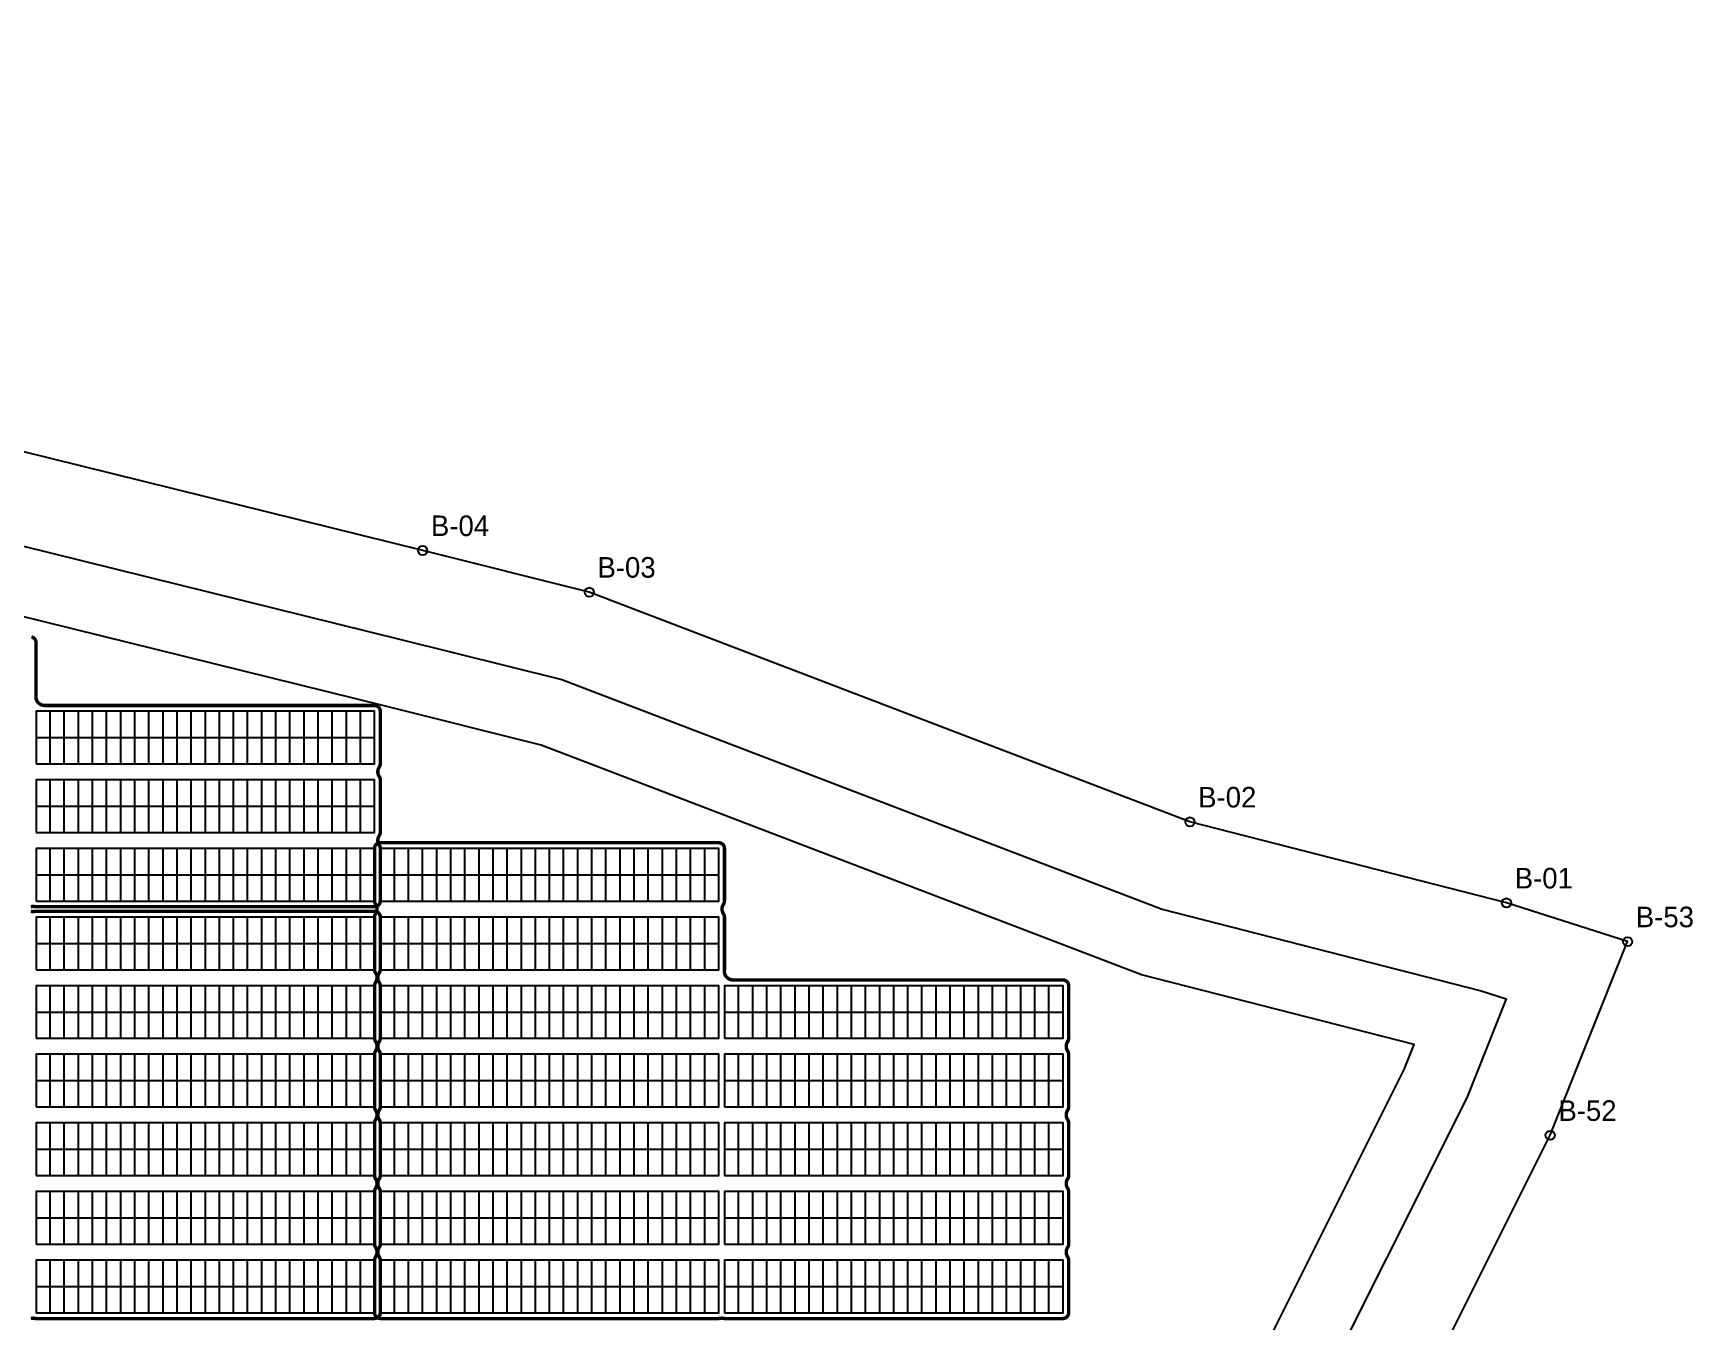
# Model space of a CAD drawing. Header units: metres. Extents: x 534950 to 535747, y 2266404 to 2267123.
# Drawn here: x 535087.8 to 535232.9, y 2267004.9 to 2267117.5 of the extents above; entities that cross this region are included whole.
import ezdxf
from ezdxf.enums import TextEntityAlignment as Align

# ---------------------------------------------------------------- set-up
doc = ezdxf.new("R2010")
doc.units = ezdxf.units.M
for name, color, linetype in [('BOUNDARY', 7, 'Continuous'), ('BOUNDARY_POINTS', 7, 'Continuous'), ('GROUP_BOUNDARY', 1, 'Continuous'), ('MODULES', 5, 'Continuous'), ('PV_TABLES', 3, 'Continuous'), ('SERVICE_ROAD', 1, 'Continuous')]:
    doc.layers.add(name, color=color, linetype=linetype)

# ---------------------------------------------------------------- blocks, each defined once
blk = doc.blocks.new('PV_TABLE_2x24')
at = {"layer": 'MODULES'}
for p, q in [((1.23333, 0), (1.23333, 4.6)), ((2.46666, 0), (2.46666, 4.6)), ((3.69999, 0), (3.69999, 4.6)), ((4.93332, 0), (4.93332, 4.6)), ((6.16665, 0), (6.16665, 4.6)), ((7.39998, 0), (7.39998, 4.6)), ((8.63331, 0), (8.63331, 4.6)), ((9.86664, 0), (9.86664, 4.6)), ((11.09997, 0), (11.09997, 4.6)), ((12.3333, 0), (12.3333, 4.6)), ((13.56663, 0), (13.56663, 4.6)), ((14.79996, 0), (14.79996, 4.6)), ((16.03329, 0), (16.03329, 4.6)), ((17.26662, 0), (17.26662, 4.6)), ((18.49995, 0), (18.49995, 4.6)), ((19.73328, 0), (19.73328, 4.6)), ((20.96661, 0), (20.96661, 4.6)), ((22.19994, 0), (22.19994, 4.6)), ((23.43327, 0), (23.43327, 4.6)), ((24.6666, 0), (24.6666, 4.6)), ((25.89993, 0), (25.89993, 4.6)), ((27.13326, 0), (27.13326, 4.6)), ((28.36659, 0), (28.36659, 4.6)), ((0, 2.3), (29.59992, 2.3))]:
    blk.add_line(p, q, dxfattribs=at)
blk.add_lwpolyline([(0, 0), (29.59992, 0), (29.59992, 4.6), (0, 4.6)], close=True, dxfattribs=at)

msp = doc.modelspace()

# ---------------------------------------------------------------- linework, layer by layer
at = {"layer": 'BOUNDARY'}
msp.add_lwpolyline([(535171.02, 2266857.58), (535170.38, 2266873.39), (535170.17, 2266891.92), (535180.52, 2266930.18), (535196.42, 2266970.01), (535206.39, 2266993.07), (535220.44, 2267021.14), (535227.21, 2267038.07), (535216.62, 2267041.46), (535216.62, 2267041.46), (535188.94, 2267048.54), (535136.41, 2267068.62), (535121.85, 2267072.27), (534989.23, 2267105.04), (534976, 2267110.42), (534950.65, 2267117.49), (534956.61, 2267067.59), (534962.66, 2267050.31), (534981.77, 2267005.52), (535001.41, 2266991.8), (535015.83, 2266977.67), (535016.97, 2266965.03), (535020.51, 2266902.35), (535022.57, 2266852.77)], dxfattribs=at)
at = {"layer": 'BOUNDARY_POINTS'}
for centre in [(535121.85, 2267072.27), (535136.41, 2267068.62), (535188.94, 2267048.54), (535216.62, 2267041.46), (535227.21, 2267038.07), (535220.44, 2267021.14)]:
    msp.add_circle(centre, 0.4, dxfattribs=at)
at = {"layer": 'GROUP_BOUNDARY', "color": 5, "lineweight": 211, "true_color": 0x006ef0, "const_width": 0.3}
for points in [[(535087.63, 2267064.71), (535087.68, 2267064.7), (535087.73, 2267064.68), (535087.77, 2267064.66), (535087.81, 2267064.64), (535087.85, 2267064.61), (535087.89, 2267064.58), (535087.92, 2267064.54), (535087.95, 2267064.5), (535087.98, 2267064.46), (535088, 2267064.41), (535088.01, 2267064.37), (535088.03, 2267064.32), (535088.03, 2267064.27), (535088.04, 2267064.2), (535088.04, 2267059.64), (535088.03, 2267059.56), (535088.03, 2267059.51), (535088.03, 2267059.43), (535088.03, 2267059.36), (535088.05, 2267059.28), (535088.07, 2267059.21), (535088.1, 2267059.14), (535088.14, 2267059.07), (535088.18, 2267059.01), (535088.23, 2267058.96), (535088.29, 2267058.9), (535088.35, 2267058.86), (535088.41, 2267058.82), (535088.48, 2267058.78), (535088.55, 2267058.76), (535088.63, 2267058.74), (535088.7, 2267058.73), (535088.78, 2267058.72), (535117.62, 2267058.72), (535117.68, 2267058.72), (535117.73, 2267058.71), (535117.78, 2267058.7), (535117.83, 2267058.68), (535117.87, 2267058.66), (535117.91, 2267058.64), (535117.95, 2267058.61), (535117.99, 2267058.58), (535118.02, 2267058.54), (535118.05, 2267058.5), (535118.08, 2267058.46), (535118.1, 2267058.41), (535118.11, 2267058.37), (535118.13, 2267058.32), (535118.13, 2267058.27), (535118.14, 2267058.2), (535118.14, 2267053.64), (535118.13, 2267053.57), (535118.13, 2267053.53), (535118.11, 2267053.48), (535118.1, 2267053.43), (535118.08, 2267053.39), (535118.04, 2267053.32), (535118.03, 2267053.31), (535117.99, 2267053.24), (535117.96, 2267053.17), (535117.94, 2267053.1), (535117.93, 2267053.03), (535117.92, 2267052.96), (535117.92, 2267052.88), (535117.93, 2267052.81), (535117.94, 2267052.74), (535117.97, 2267052.67), (535117.99, 2267052.6), (535118.03, 2267052.53), (535118.08, 2267052.46), (535118.1, 2267052.41), (535118.11, 2267052.37), (535118.13, 2267052.32), (535118.13, 2267052.27), (535118.14, 2267052.2), (535118.14, 2267047.64), (535118.13, 2267047.57), (535118.13, 2267047.53), (535118.11, 2267047.48), (535118.1, 2267047.43), (535118.08, 2267047.39), (535118.04, 2267047.32), (535118.03, 2267047.31), (535117.99, 2267047.24), (535117.96, 2267047.17), (535117.94, 2267047.1), (535117.93, 2267047.03), (535117.92, 2267046.96), (535117.92, 2267046.88), (535117.93, 2267046.81), (535117.94, 2267046.74), (535117.97, 2267046.67), (535117.99, 2267046.6), (535118.03, 2267046.53), (535118.08, 2267046.46), (535118.1, 2267046.41), (535118.11, 2267046.37), (535118.13, 2267046.32), (535118.13, 2267046.27), (535118.14, 2267046.2), (535118.14, 2267041.64), (535118.13, 2267041.57), (535118.13, 2267041.53), (535118.11, 2267041.48), (535118.1, 2267041.43), (535118.08, 2267041.39), (535118.05, 2267041.35), (535118.02, 2267041.31), (535117.99, 2267041.27), (535117.95, 2267041.24), (535117.91, 2267041.21), (535117.87, 2267041.18), (535117.83, 2267041.16), (535117.78, 2267041.15), (535117.73, 2267041.13), (535117.68, 2267041.13), (535117.62, 2267041.12), (535088.05, 2267041.12), (535087.99, 2267041.13), (535087.91, 2267041.14), (535087.89, 2267041.14), (535087.82, 2267041.15), (535087.75, 2267041.15), (535087.67, 2267041.14), (535087.58, 2267041.13)], [(535087.58, 2267040.72), (535087.66, 2267040.71), (535087.68, 2267040.71), (535087.75, 2267040.7), (535087.83, 2267040.7), (535087.9, 2267040.71), (535087.99, 2267040.72), (535088.05, 2267040.72), (535117.62, 2267040.72), (535117.68, 2267040.72), (535117.73, 2267040.71), (535117.78, 2267040.7), (535117.83, 2267040.68), (535117.87, 2267040.66), (535117.91, 2267040.64), (535117.95, 2267040.61), (535117.99, 2267040.58), (535118.02, 2267040.54), (535118.05, 2267040.5), (535118.08, 2267040.46), (535118.1, 2267040.41), (535118.11, 2267040.37), (535118.13, 2267040.32), (535118.13, 2267040.27), (535118.14, 2267040.2), (535118.14, 2267035.64), (535118.13, 2267035.57), (535118.13, 2267035.53), (535118.11, 2267035.48), (535118.1, 2267035.43), (535118.08, 2267035.39), (535118.04, 2267035.32), (535118.03, 2267035.31), (535117.99, 2267035.24), (535117.96, 2267035.17), (535117.94, 2267035.1), (535117.93, 2267035.03), (535117.92, 2267034.96), (535117.92, 2267034.88), (535117.93, 2267034.81), (535117.94, 2267034.74), (535117.97, 2267034.67), (535117.99, 2267034.6), (535118.03, 2267034.53), (535118.08, 2267034.46), (535118.1, 2267034.41), (535118.11, 2267034.37), (535118.13, 2267034.32), (535118.13, 2267034.27), (535118.14, 2267034.2), (535118.14, 2267029.64), (535118.13, 2267029.57), (535118.13, 2267029.53), (535118.11, 2267029.48), (535118.1, 2267029.43), (535118.08, 2267029.39), (535118.04, 2267029.32), (535118.03, 2267029.31), (535117.99, 2267029.24), (535117.96, 2267029.17), (535117.94, 2267029.1), (535117.93, 2267029.03), (535117.92, 2267028.96), (535117.92, 2267028.88), (535117.93, 2267028.81), (535117.94, 2267028.74), (535117.97, 2267028.67), (535117.99, 2267028.6), (535118.03, 2267028.53), (535118.08, 2267028.46), (535118.1, 2267028.41), (535118.11, 2267028.37), (535118.13, 2267028.32), (535118.13, 2267028.27), (535118.14, 2267028.2), (535118.14, 2267023.64), (535118.13, 2267023.57), (535118.13, 2267023.53), (535118.11, 2267023.48), (535118.1, 2267023.43), (535118.08, 2267023.39), (535118.04, 2267023.32), (535118.03, 2267023.31), (535117.99, 2267023.24), (535117.96, 2267023.17), (535117.94, 2267023.1), (535117.93, 2267023.03), (535117.92, 2267022.96), (535117.92, 2267022.88), (535117.93, 2267022.81), (535117.94, 2267022.74), (535117.97, 2267022.67), (535117.99, 2267022.6), (535118.03, 2267022.53), (535118.08, 2267022.46), (535118.1, 2267022.41), (535118.11, 2267022.37), (535118.13, 2267022.32), (535118.13, 2267022.27), (535118.14, 2267022.2), (535118.14, 2267017.64), (535118.13, 2267017.57), (535118.13, 2267017.53), (535118.11, 2267017.48), (535118.1, 2267017.43), (535118.08, 2267017.39), (535118.04, 2267017.32), (535118.03, 2267017.31), (535117.99, 2267017.24), (535117.96, 2267017.17), (535117.94, 2267017.1), (535117.93, 2267017.03), (535117.92, 2267016.96), (535117.92, 2267016.88), (535117.93, 2267016.81), (535117.94, 2267016.74), (535117.97, 2267016.67), (535117.99, 2267016.6), (535118.03, 2267016.53), (535118.08, 2267016.46), (535118.1, 2267016.41), (535118.11, 2267016.37), (535118.13, 2267016.32), (535118.13, 2267016.27), (535118.14, 2267016.2), (535118.14, 2267011.64), (535118.13, 2267011.57), (535118.13, 2267011.53), (535118.11, 2267011.48), (535118.1, 2267011.43), (535118.08, 2267011.39), (535118.04, 2267011.32), (535118.03, 2267011.31), (535117.99, 2267011.24), (535117.96, 2267011.17), (535117.94, 2267011.1), (535117.93, 2267011.03), (535117.92, 2267010.96), (535117.92, 2267010.88), (535117.93, 2267010.81), (535117.94, 2267010.74), (535117.97, 2267010.67), (535117.99, 2267010.6), (535118.03, 2267010.53), (535118.08, 2267010.46), (535118.1, 2267010.41), (535118.11, 2267010.37), (535118.13, 2267010.32), (535118.13, 2267010.27), (535118.14, 2267010.2), (535118.14, 2267005.64), (535118.13, 2267005.57), (535118.13, 2267005.53), (535118.11, 2267005.48), (535118.1, 2267005.43), (535118.08, 2267005.39), (535118.05, 2267005.35), (535118.02, 2267005.31), (535117.99, 2267005.27), (535117.95, 2267005.24), (535117.91, 2267005.21), (535117.87, 2267005.18), (535117.83, 2267005.16), (535117.78, 2267005.15), (535117.73, 2267005.13), (535117.68, 2267005.13), (535117.62, 2267005.12), (535088.05, 2267005.12), (535087.99, 2267005.13), (535087.91, 2267005.14), (535087.89, 2267005.14), (535087.82, 2267005.15), (535087.75, 2267005.15), (535087.67, 2267005.14), (535087.58, 2267005.13)]]:
    msp.add_lwpolyline(points, dxfattribs=at)
at = {"layer": 'GROUP_BOUNDARY', "color": 1, "lineweight": 211, "true_color": 0xdc143c, "const_width": 0.3}
msp.add_lwpolyline([(535117.74, 2267010.54), (535117.78, 2267010.6), (535117.81, 2267010.67), (535117.83, 2267010.74), (535117.84, 2267010.81), (535117.85, 2267010.89), (535117.85, 2267010.96), (535117.84, 2267011.03), (535117.83, 2267011.11), (535117.81, 2267011.18), (535117.78, 2267011.24), (535117.74, 2267011.31), (535117.74, 2267011.32), (535117.7, 2267011.39), (535117.67, 2267011.43), (535117.66, 2267011.48), (535117.65, 2267011.53), (535117.64, 2267011.57), (535117.64, 2267011.64), (535117.64, 2267016.2), (535117.64, 2267016.27), (535117.65, 2267016.32), (535117.66, 2267016.37), (535117.67, 2267016.41), (535117.7, 2267016.46), (535117.74, 2267016.53), (535117.74, 2267016.54), (535117.78, 2267016.6), (535117.81, 2267016.67), (535117.83, 2267016.74), (535117.84, 2267016.81), (535117.85, 2267016.89), (535117.85, 2267016.96), (535117.84, 2267017.04), (535117.83, 2267017.11), (535117.81, 2267017.18), (535117.78, 2267017.25), (535117.74, 2267017.31), (535117.69, 2267017.39), (535117.67, 2267017.43), (535117.66, 2267017.48), (535117.65, 2267017.53), (535117.64, 2267017.57), (535117.64, 2267017.64), (535117.64, 2267022.2), (535117.64, 2267022.27), (535117.65, 2267022.32), (535117.66, 2267022.37), (535117.67, 2267022.41), (535117.7, 2267022.46), (535117.74, 2267022.53), (535117.74, 2267022.54), (535117.78, 2267022.6), (535117.81, 2267022.67), (535117.83, 2267022.74), (535117.84, 2267022.81), (535117.85, 2267022.89), (535117.85, 2267022.96), (535117.84, 2267023.04), (535117.83, 2267023.11), (535117.81, 2267023.18), (535117.78, 2267023.25), (535117.74, 2267023.31), (535117.69, 2267023.39), (535117.67, 2267023.43), (535117.66, 2267023.48), (535117.65, 2267023.53), (535117.64, 2267023.57), (535117.64, 2267023.64), (535117.64, 2267028.2), (535117.64, 2267028.27), (535117.65, 2267028.32), (535117.66, 2267028.37), (535117.67, 2267028.41), (535117.7, 2267028.46), (535117.74, 2267028.53), (535117.74, 2267028.54), (535117.78, 2267028.6), (535117.81, 2267028.67), (535117.83, 2267028.74), (535117.84, 2267028.81), (535117.85, 2267028.89), (535117.85, 2267028.96), (535117.84, 2267029.04), (535117.83, 2267029.11), (535117.81, 2267029.18), (535117.78, 2267029.25), (535117.74, 2267029.31), (535117.69, 2267029.39), (535117.67, 2267029.43), (535117.66, 2267029.48), (535117.65, 2267029.53), (535117.64, 2267029.57), (535117.64, 2267029.64), (535117.64, 2267034.2), (535117.64, 2267034.27), (535117.65, 2267034.32), (535117.66, 2267034.37), (535117.67, 2267034.41), (535117.7, 2267034.46), (535117.74, 2267034.53), (535117.74, 2267034.54), (535117.78, 2267034.6), (535117.81, 2267034.67), (535117.83, 2267034.74), (535117.84, 2267034.81), (535117.85, 2267034.89), (535117.85, 2267034.96), (535117.84, 2267035.04), (535117.83, 2267035.11), (535117.81, 2267035.18), (535117.78, 2267035.25), (535117.74, 2267035.31), (535117.69, 2267035.39), (535117.67, 2267035.43), (535117.66, 2267035.48), (535117.65, 2267035.53), (535117.64, 2267035.57), (535117.64, 2267035.64), (535117.64, 2267040.2), (535117.64, 2267040.27), (535117.65, 2267040.32), (535117.66, 2267040.37), (535117.67, 2267040.41), (535117.7, 2267040.46), (535117.74, 2267040.53), (535117.74, 2267040.54), (535117.78, 2267040.6), (535117.81, 2267040.67), (535117.83, 2267040.74), (535117.84, 2267040.81), (535117.85, 2267040.89), (535117.85, 2267040.96), (535117.84, 2267041.04), (535117.83, 2267041.11), (535117.81, 2267041.18), (535117.78, 2267041.25), (535117.74, 2267041.31), (535117.69, 2267041.39), (535117.67, 2267041.43), (535117.66, 2267041.48), (535117.65, 2267041.53), (535117.64, 2267041.57), (535117.64, 2267041.64), (535117.64, 2267046.2), (535117.64, 2267046.27), (535117.65, 2267046.32), (535117.66, 2267046.37), (535117.67, 2267046.41), (535117.7, 2267046.46), (535117.72, 2267046.5), (535117.75, 2267046.54), (535117.78, 2267046.58), (535117.82, 2267046.61), (535117.86, 2267046.64), (535117.9, 2267046.66), (535117.94, 2267046.68), (535117.99, 2267046.7), (535118.04, 2267046.71), (535118.09, 2267046.72), (535118.15, 2267046.72), (535147.72, 2267046.72), (535147.78, 2267046.72), (535147.83, 2267046.71), (535147.88, 2267046.7), (535147.93, 2267046.68), (535147.97, 2267046.66), (535148.01, 2267046.64), (535148.05, 2267046.61), (535148.09, 2267046.58), (535148.12, 2267046.54), (535148.15, 2267046.5), (535148.18, 2267046.46), (535148.2, 2267046.41), (535148.21, 2267046.37), (535148.23, 2267046.32), (535148.23, 2267046.27), (535148.24, 2267046.2), (535148.24, 2267041.64), (535148.23, 2267041.57), (535148.23, 2267041.53), (535148.21, 2267041.48), (535148.2, 2267041.43), (535148.18, 2267041.39), (535148.14, 2267041.32), (535148.13, 2267041.31), (535148.09, 2267041.24), (535148.06, 2267041.17), (535148.04, 2267041.1), (535148.03, 2267041.03), (535148.02, 2267040.96), (535148.02, 2267040.88), (535148.03, 2267040.81), (535148.04, 2267040.74), (535148.07, 2267040.67), (535148.09, 2267040.6), (535148.13, 2267040.53), (535148.18, 2267040.46), (535148.2, 2267040.41), (535148.21, 2267040.37), (535148.23, 2267040.32), (535148.23, 2267040.27), (535148.24, 2267040.2), (535148.24, 2267035.64), (535148.23, 2267035.56), (535148.23, 2267035.51), (535148.23, 2267035.43), (535148.23, 2267035.36), (535148.25, 2267035.28), (535148.27, 2267035.21), (535148.3, 2267035.14), (535148.34, 2267035.07), (535148.38, 2267035.01), (535148.43, 2267034.96), (535148.49, 2267034.9), (535148.55, 2267034.86), (535148.61, 2267034.82), (535148.68, 2267034.78), (535148.75, 2267034.76), (535148.82, 2267034.74), (535148.9, 2267034.73), (535148.98, 2267034.72), (535177.82, 2267034.72), (535177.88, 2267034.72), (535177.93, 2267034.71), (535177.98, 2267034.7), (535178.03, 2267034.68), (535178.07, 2267034.66), (535178.11, 2267034.64), (535178.15, 2267034.61), (535178.19, 2267034.58), (535178.22, 2267034.54), (535178.25, 2267034.5), (535178.28, 2267034.46), (535178.3, 2267034.41), (535178.31, 2267034.37), (535178.32, 2267034.32), (535178.33, 2267034.27), (535178.34, 2267034.2), (535178.34, 2267029.64), (535178.33, 2267029.57), (535178.32, 2267029.53), (535178.31, 2267029.48), (535178.3, 2267029.43), (535178.28, 2267029.39), (535178.23, 2267029.32), (535178.23, 2267029.31), (535178.19, 2267029.24), (535178.16, 2267029.17), (535178.14, 2267029.1), (535178.13, 2267029.03), (535178.12, 2267028.96), (535178.12, 2267028.88), (535178.13, 2267028.81), (535178.14, 2267028.74), (535178.17, 2267028.67), (535178.19, 2267028.6), (535178.23, 2267028.53), (535178.28, 2267028.46), (535178.3, 2267028.41), (535178.31, 2267028.37), (535178.32, 2267028.32), (535178.33, 2267028.27), (535178.34, 2267028.2), (535178.34, 2267023.64), (535178.33, 2267023.57), (535178.32, 2267023.53), (535178.31, 2267023.48), (535178.3, 2267023.43), (535178.28, 2267023.39), (535178.23, 2267023.32), (535178.23, 2267023.31), (535178.19, 2267023.24), (535178.16, 2267023.17), (535178.14, 2267023.1), (535178.13, 2267023.03), (535178.12, 2267022.96), (535178.12, 2267022.88), (535178.13, 2267022.81), (535178.14, 2267022.74), (535178.17, 2267022.67), (535178.19, 2267022.6), (535178.23, 2267022.53), (535178.28, 2267022.46), (535178.3, 2267022.41), (535178.31, 2267022.37), (535178.32, 2267022.32), (535178.33, 2267022.27), (535178.34, 2267022.2), (535178.34, 2267017.64), (535178.33, 2267017.57), (535178.32, 2267017.53), (535178.31, 2267017.48), (535178.3, 2267017.43), (535178.28, 2267017.39), (535178.23, 2267017.32), (535178.23, 2267017.31), (535178.19, 2267017.24), (535178.16, 2267017.17), (535178.14, 2267017.1), (535178.13, 2267017.03), (535178.12, 2267016.96), (535178.12, 2267016.88), (535178.13, 2267016.81), (535178.14, 2267016.74), (535178.17, 2267016.67), (535178.19, 2267016.6), (535178.23, 2267016.53), (535178.28, 2267016.46), (535178.3, 2267016.41), (535178.31, 2267016.37), (535178.32, 2267016.32), (535178.33, 2267016.27), (535178.34, 2267016.2), (535178.34, 2267011.64), (535178.33, 2267011.57), (535178.32, 2267011.53), (535178.31, 2267011.48), (535178.3, 2267011.43), (535178.28, 2267011.39), (535178.23, 2267011.32), (535178.23, 2267011.31), (535178.19, 2267011.24), (535178.16, 2267011.17), (535178.14, 2267011.1), (535178.13, 2267011.03), (535178.12, 2267010.96), (535178.12, 2267010.88), (535178.13, 2267010.81), (535178.14, 2267010.74), (535178.17, 2267010.67), (535178.19, 2267010.6), (535178.23, 2267010.53), (535178.28, 2267010.46), (535178.3, 2267010.41), (535178.31, 2267010.37), (535178.32, 2267010.32), (535178.33, 2267010.27), (535178.34, 2267010.2), (535178.34, 2267005.64), (535178.33, 2267005.57), (535178.32, 2267005.53), (535178.31, 2267005.48), (535178.3, 2267005.43), (535178.28, 2267005.39), (535178.25, 2267005.35), (535178.22, 2267005.31), (535178.19, 2267005.27), (535178.15, 2267005.24), (535178.11, 2267005.21), (535178.07, 2267005.18), (535178.03, 2267005.16), (535177.98, 2267005.15), (535177.93, 2267005.13), (535177.88, 2267005.13), (535177.82, 2267005.12), (535148.25, 2267005.12), (535148.19, 2267005.13), (535148.11, 2267005.14), (535148.09, 2267005.14), (535148.02, 2267005.15), (535147.95, 2267005.15), (535147.87, 2267005.14), (535147.78, 2267005.13), (535147.72, 2267005.12), (535118.15, 2267005.12), (535118.09, 2267005.13), (535118.04, 2267005.13), (535117.99, 2267005.15), (535117.94, 2267005.16), (535117.9, 2267005.18), (535117.86, 2267005.21), (535117.82, 2267005.24), (535117.78, 2267005.27), (535117.75, 2267005.31), (535117.72, 2267005.35), (535117.7, 2267005.39), (535117.67, 2267005.43), (535117.66, 2267005.48), (535117.65, 2267005.53), (535117.64, 2267005.57), (535117.64, 2267005.64), (535117.64, 2267010.2), (535117.64, 2267010.27), (535117.65, 2267010.32), (535117.66, 2267010.37), (535117.67, 2267010.41), (535117.7, 2267010.46), (535117.74, 2267010.53), (535117.74, 2267010.54)], close=True, dxfattribs=at)
at = {"layer": 'SERVICE_ROAD'}
for points in [[(535030.54, 2266853.8), (535028.5, 2266902.74), (535024.95, 2266965.62), (535023.53, 2266981.32), (535006.53, 2266997.98), (534988.22, 2267010.77), (534970.12, 2267053.21), (534964.45, 2267069.4), (534960.01, 2267106.57), (534973.41, 2267102.83), (534986.76, 2267097.42), (535119.92, 2267064.5), (535134, 2267060.98), (535186.51, 2267040.9), (535214.41, 2267033.77), (535216.6, 2267033.07), (535216.6, 2267033.07), (535213.14, 2267024.43), (535199.14, 2266996.45), (535189.03, 2266973.08), (535172.91, 2266932.71), (535162.15, 2266892.93), (535162.38, 2266873.18), (535163.05, 2266856.81)], [(535157.06, 2266856.23), (535156.38, 2266873.03), (535156.15, 2266893.7), (535167.21, 2266934.62), (535183.49, 2266975.39), (535193.7, 2266998.98), (535207.66, 2267026.89), (535208.54, 2267029.08), (535184.69, 2267035.17), (535132.2, 2267055.25), (535118.48, 2267058.68), (534984.9, 2267091.69), (534971.47, 2267097.15), (534967.04, 2267098.38), (534970.33, 2267070.77), (534975.72, 2267055.38), (534993.07, 2267014.7), (535010.38, 2267002.61), (535029.31, 2266984.07), (535030.94, 2266966.06), (535034.49, 2266903.04), (535036.51, 2266854.57)]]:
    msp.add_lwpolyline(points, dxfattribs=at)

# ---------------------------------------------------------------- block references
at = {"layer": 'PV_TABLES'}
for p in [(535088.04, 2267053.62), (535088.04, 2267047.62), (535088.04, 2267041.62), (535118.14, 2267041.62), (535088.04, 2267035.62), (535118.14, 2267035.62), (535088.04, 2267029.62), (535118.14, 2267029.62), (535148.24, 2267029.62), (535088.04, 2267023.62), (535118.14, 2267023.62), (535148.24, 2267023.62), (535088.04, 2267017.62), (535118.14, 2267017.62), (535148.24, 2267017.62), (535088.04, 2267011.62), (535118.14, 2267011.62), (535148.24, 2267011.62), (535088.04, 2267005.62), (535118.14, 2267005.62), (535148.24, 2267005.62)]:
    msp.add_blockref('PV_TABLE_2x24', p, dxfattribs=at)

# ---------------------------------------------------------------- texts
at = {"layer": 'BOUNDARY_POINTS'}
for s, p in [('B-04', (535122.57, 2267072.99)), ('B-03', (535137.13, 2267069.35)), ('B-02', (535189.66, 2267049.26)), ('B-01', (535217.34, 2267042.18)), ('B-53', (535227.93, 2267038.79)), ('B-52', (535221.16, 2267021.86))]:
    msp.add_text(s, height=1.8, dxfattribs=at).set_placement(p, align=Align.BOTTOM_LEFT)

doc.saveas('drawing.dxf')
